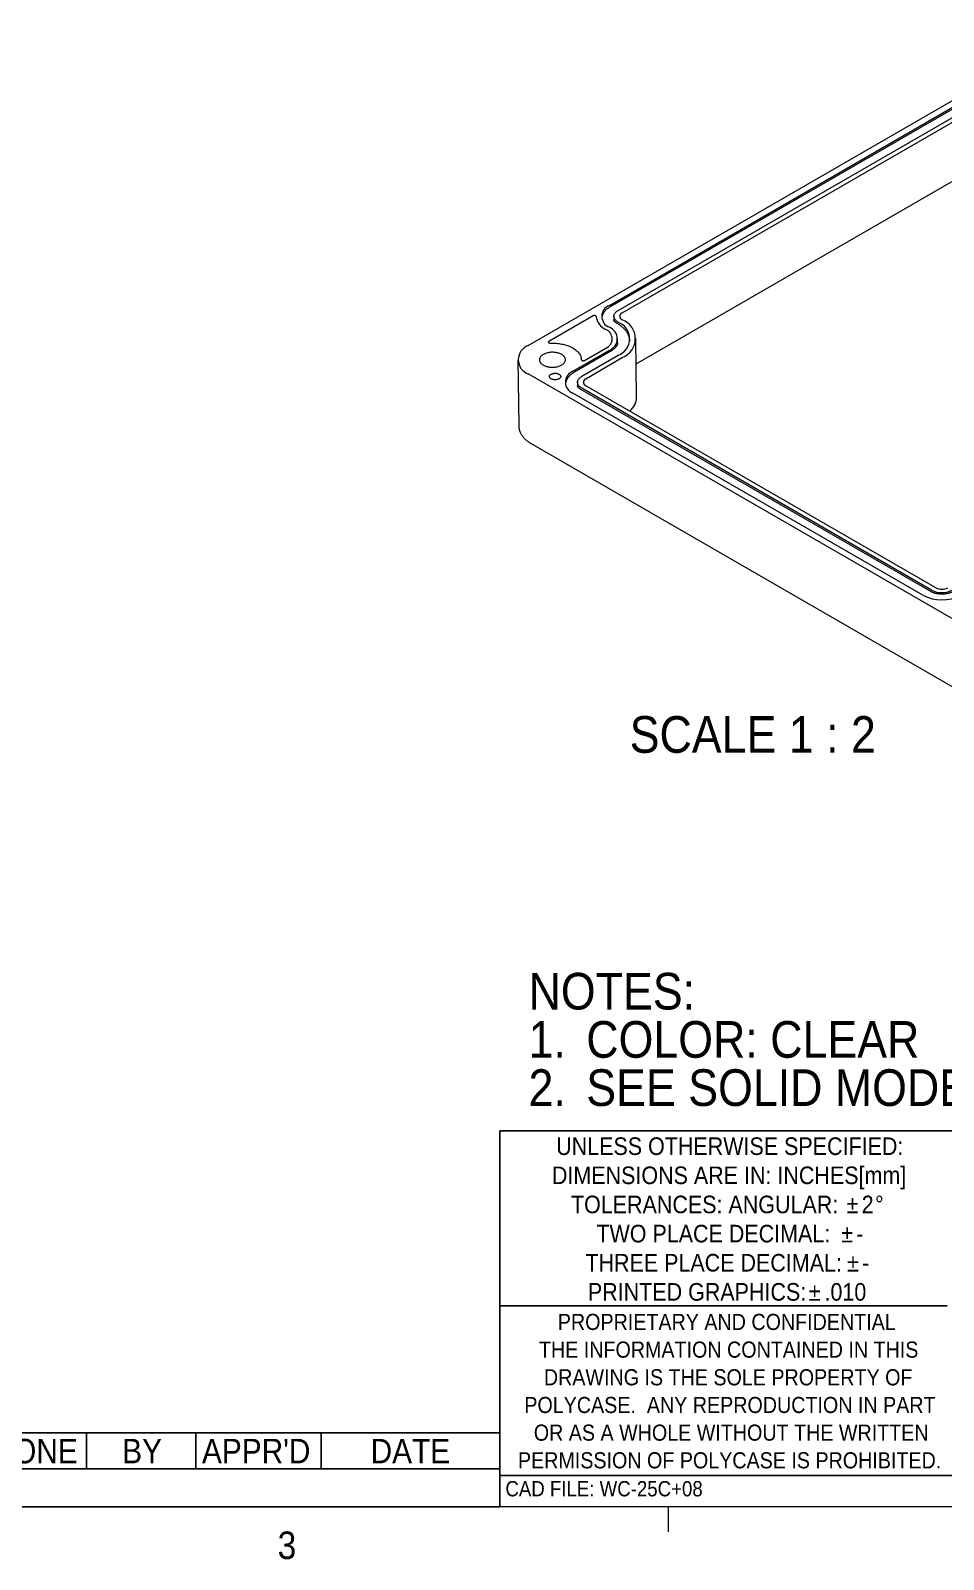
# Model space of a CAD drawing. Header units: inches. Extents: x 0.3 to 21.8, y 0.2 to 16.9.
# Drawn here: x 14.1 to 17.21, y 0.23 to 5.45 of the extents above; entities that cross this region are included whole.
import ezdxf

# ---------------------------------------------------------------- set-up
doc = ezdxf.new("R2010")
doc.units = ezdxf.units.IN
doc.header["$MEASUREMENT"] = 0
doc.linetypes.add('SLD-Solid', pattern=[0])
doc.layers.add('FORMAT', color=7, linetype='SLD-Solid')
doc.layers.add('SLD-0', color=7, linetype='SLD-Solid')
doc.styles.add('SLDTEXTSTYLE1', font='GOTHIC.TTF', dxfattribs={"width": 0.913})

# ---------------------------------------------------------------- blocks, each defined once
blk = doc.blocks.new('SW_NOTE_1')
at = {"layer": 'SLD-0', "color": 0, "char_height": 0.125, "attachment_point": 1, "style": 'SLDTEXTSTYLE1'}
for s, insert in [('NOTES:', (0, 0.1597)), ('1.', (0, -0.0047)), ('COLOR: CLEAR', (0.1969, -0.0047)), ('2.', (0, -0.1691)), ('SEE SOLID MODEL FOR COMPLETE PART DEFINITION.', (0.1969, -0.1691))]:
    blk.add_mtext(s, dxfattribs=dict(at, insert=insert))
blk = doc.blocks.new('SW_NOTE_2')
at = {"layer": 'FORMAT', "color": 0, "char_height": 0.06, "attachment_point": 2, "style": 'SLDTEXTSTYLE1'}
for s, insert in [('UNLESS OTHERWISE SPECIFIED:', (0.5672, 0.0766)), ('DIMENSIONS ARE IN: INCHES[mm]', (0.5648, -0.0227)), ('TOLERANCES: ANGULAR: ', (0.4813, -0.1221)), ('%%p', (0.9859, -0.1221)), ('2', (1.0375, -0.1221)), ('%%d', (1.0774, -0.1221)), ('TWO PLACE DECIMAL: ', (0.511, -0.2215)), ('%%p', (0.9679, -0.2215)), ('-', (1.011, -0.2215)), ('THREE PLACE DECIMAL: ', (0.5121, -0.3208)), ('%%p', (0.9875, -0.3208)), ('-', (1.0306, -0.3208)), ('PRINTED GRAPHICS: ', (0.4556, -0.4202)), ('%%p', (0.8567, -0.4202)), ('.010', (0.9616, -0.4202))]:
    blk.add_mtext(s, dxfattribs=dict(at, insert=insert))
blk = doc.blocks.new('SW_NOTE_3')
at = {"layer": 'FORMAT', "color": 0, "char_height": 0.055, "attachment_point": 2, "style": 'SLDTEXTSTYLE1'}
for s, insert in [('PROPRIETARY AND CONFIDENTIAL', (0.5827, 0.0703)), ('THE INFORMATION CONTAINED IN THIS', (0.5892, -0.0241)), ('DRAWING IS THE SOLE PROPERTY OF', (0.5875, -0.1185)), ('POLYCASE.  ANY REPRODUCTION IN PART ', (0.5935, -0.2129)), ('OR AS A WHOLE WITHOUT THE WRITTEN ', (0.5977, -0.3072)), ('PERMISSION OF POLYCASE IS PROHIBITED.', (0.5923, -0.4016))]:
    blk.add_mtext(s, dxfattribs=dict(at, insert=insert))
blk = doc.blocks.new('SW_TABLEANNOTATION_0')
at = {"layer": 'SLD-0', "color": 0}
for p, q in [((0, 0), (0, -0.2534)), ((4.4719, 0), (0, 0)), ((4.4719, -0.2534), (4.4719, 0)), ((0.2775, 0), (0.2775, -0.1237)), ((2.7288, 0), (2.7288, -0.1237)), ((3.0624, 0), (3.0624, -0.1237)), ((3.4352, 0), (3.4352, -0.1237)), ((3.8628, 0), (3.8628, -0.1237)), ((0, -0.1237), (4.4719, -0.1237)), ((0, -0.2534), (4.4719, -0.2534))]:
    blk.add_line(p, q, dxfattribs=at)
at = {"layer": 'SLD-0', "color": 0, "attachment_point": 1, "style": 'SLDTEXTSTYLE1'}
for s, insert, char_height in [('REV.', (0.0209, -0.021), 0.08333), ('DESCRIPTION', (1.1543, -0.021), 0.083333), ('ZONE', (2.7497, -0.021), 0.08333), ('BY', (3.1841, -0.021), 0.08333), ("APPR'D", (3.4561, -0.021), 0.08333), ('DATE', (4.0314, -0.021), 0.08333), ('REVISIONS', (1.9634, -0.1477), 0.08333)]:
    blk.add_mtext(s, dxfattribs=dict(at, insert=insert, char_height=char_height))

msp = doc.modelspace()

# ---------------------------------------------------------------- linework, layer by layer
at = {"color": 7, "linetype": 'SLD-Solid', "lineweight": 15}
for p, q in [((15.79469, 4.37084), (17.65579, 5.44524)), ((16.0721, 4.50828), (17.41772, 5.28509)), ((17.42052, 5.28029), (16.0749, 4.50348)), ((16.10215, 4.49093), (17.44777, 5.26774)), ((16.11607, 4.4829), (17.46169, 5.25971)), ((16.16357, 4.30915), (17.46336, 5.05951)), ((16.01719, 4.47276), (15.86563, 4.38526)), ((16.08774, 4.47085), (16.08774, 4.45723)), ((16.10037, 4.37838), (16.10037, 4.39432)), ((16.16491, 4.19571), (16.16255, 4.39494)), ((15.948, 4.28356), (16.07245, 4.35541)), ((16.07525, 4.35061), (15.9508, 4.27876)), ((15.97805, 4.26622), (16.1025, 4.33806)), ((15.98687, 4.32055), (16.05985, 4.36268)), ((15.99197, 4.25818), (16.11642, 4.33002)), ((15.76013, 4.32221), (15.76278, 4.09866)), ((15.97663, 4.32297), (15.97663, 4.32307)), ((18.71363, 2.58944), (15.79469, 4.27451)), ((15.96365, 4.24614), (15.96365, 4.23249)), ((17.17165, 3.53701), (15.97805, 4.22606)), ((17.18557, 3.54505), (15.99197, 4.2341)), ((17.1416, 3.51966), (15.948, 4.20871)), ((17.16886, 3.53221), (15.97525, 4.22126)), ((15.80267, 4.03876), (18.72161, 2.35369))]:
    msp.add_line(p, q, dxfattribs=at)
at = {"color": 7, "linetype": 'SLD-Solid', "lineweight": 0}
for p, q in [((21.52288, 0.4106), (0.52288, 0.4106)), ((16.27288, 0.4106), (16.27288, 0.3258))]:
    msp.add_line(p, q, dxfattribs=at)
at = {"color": 7, "linetype": 'SLD-Solid', "lineweight": 15, "flags": 128}
for points in [[(16.10224, 4.45072), (16.09984, 4.45221), (16.09763, 4.45378), (16.09561, 4.45545), (16.09381, 4.45719), (16.09223, 4.45901), (16.09088, 4.46088), (16.08976, 4.46281), (16.08889, 4.46477), (16.08826, 4.46677), (16.08787, 4.46879), (16.08774, 4.47082), (16.08786, 4.47285), (16.08824, 4.47486), (16.08886, 4.47686), (16.08972, 4.47883), (16.09083, 4.48076), (16.09218, 4.48263), (16.09375, 4.48445), (16.09554, 4.4862), (16.09755, 4.48786), (16.09975, 4.48945), (16.10215, 4.49093)], [(16.02743, 4.47034), (16.02729, 4.47107), (16.02687, 4.47177), (16.02621, 4.4724), (16.02534, 4.47294), (16.02428, 4.47336), (16.0231, 4.47364), (16.02184, 4.47376), (16.02057, 4.47374), (16.01933, 4.47355), (16.01818, 4.47322), (16.01719, 4.47276)], [(15.86563, 4.38526), (15.8648, 4.38467), (15.86422, 4.38398), (15.86392, 4.38323), (15.8639, 4.38247), (15.86418, 4.38172), (15.86473, 4.38102), (15.86554, 4.38042), (15.86656, 4.37993), (15.86774, 4.37958), (15.86902, 4.37939), (15.87035, 4.37936)], [(15.87035, 4.37936), (15.8754, 4.37952), (15.88046, 4.37952), (15.88552, 4.37938), (15.89055, 4.37909), (15.89556, 4.37864), (15.90051, 4.37805), (15.90541, 4.37731), (15.91024, 4.37643), (15.91498, 4.37541), (15.91962, 4.37425), (15.92416, 4.37295), (15.92857, 4.37152), (15.93285, 4.36996), (15.93698, 4.36827), (15.94096, 4.36647), (15.94478, 4.36455), (15.94842, 4.36251), (15.95187, 4.36038), (15.95513, 4.35814), (15.95818, 4.35581), (15.96102, 4.35339), (15.96365, 4.35089), (15.96604, 4.34832), (15.96821, 4.34568), (15.97014, 4.34298), (15.97182, 4.34022), (15.97326, 4.33742), (15.97445, 4.33458), (15.97538, 4.33171), (15.97605, 4.32881), (15.97647, 4.3259), (15.97663, 4.32298)], [(15.84684, 4.34074), (15.84456, 4.33932), (15.84248, 4.33781), (15.8406, 4.33621), (15.83893, 4.33453), (15.83749, 4.33279), (15.83628, 4.33098), (15.83531, 4.32913), (15.83459, 4.32724), (15.83412, 4.32533), (15.8339, 4.3234), (15.83393, 4.32147), (15.83421, 4.31954), (15.83475, 4.31763), (15.83553, 4.31575), (15.83656, 4.31391), (15.83783, 4.31212), (15.83933, 4.3104), (15.84105, 4.30874), (15.84298, 4.30716), (15.84511, 4.30567), (15.84744, 4.30427), (15.84993, 4.30299), (15.85259, 4.30181), (15.8554, 4.30076), (15.85834, 4.29983), (15.86139, 4.29903), (15.86453, 4.29837), (15.86776, 4.29784), (15.87104, 4.29746), (15.87436, 4.29722), (15.87771, 4.29713), (15.88106, 4.29719), (15.88439, 4.29739), (15.88768, 4.29773), (15.89092, 4.29822), (15.89409, 4.29885), (15.89717, 4.29962), (15.90013, 4.30051), (15.90297, 4.30154), (15.90567, 4.30268), (15.90821, 4.30394), (15.91058, 4.30531), (15.91276, 4.30678), (15.91475, 4.30833), (15.91652, 4.30997), (15.91807, 4.31169), (15.9194, 4.31346), (15.92049, 4.31529), (15.92133, 4.31716), (15.92193, 4.31906), (15.92228, 4.32099), (15.92238, 4.32292), (15.92222, 4.32485), (15.92181, 4.32677), (15.92115, 4.32866), (15.92024, 4.33052), (15.91909, 4.33234), (15.91771, 4.3341), (15.9161, 4.3358), (15.91427, 4.33742), (15.91223, 4.33895), (15.91, 4.34039), (15.90759, 4.34174), (15.90501, 4.34297), (15.90228, 4.34408), (15.8994, 4.34508), (15.89641, 4.34594), (15.89331, 4.34667), (15.89012, 4.34727), (15.88686, 4.34772), (15.88356, 4.34803), (15.88022, 4.34819), (15.87687, 4.34821), (15.87353, 4.34808), (15.87022, 4.34781), (15.86695, 4.34739), (15.86374, 4.34683), (15.86062, 4.34614), (15.85759, 4.3453), (15.85469, 4.34434), (15.85192, 4.34326), (15.84929, 4.34205), (15.84684, 4.34074)], [(15.90058, 4.25767), (15.89894, 4.25683), (15.89714, 4.25609), (15.89521, 4.25549), (15.89318, 4.25501), (15.89106, 4.25467), (15.88889, 4.25447), (15.88669, 4.25442), (15.8845, 4.25451), (15.88234, 4.25474), (15.88024, 4.25512), (15.87823, 4.25563), (15.87633, 4.25627), (15.87457, 4.25703), (15.87297, 4.2579), (15.87156, 4.25887), (15.87034, 4.25993), (15.86934, 4.26106), (15.86858, 4.26225), (15.86805, 4.26348), (15.86777, 4.26474), (15.86773, 4.266), (15.86795, 4.26727), (15.86842, 4.26851), (15.86913, 4.26971), (15.87007, 4.27085), (15.87123, 4.27193), (15.8726, 4.27292), (15.87415, 4.27382), (15.87588, 4.27461), (15.87774, 4.27528), (15.87973, 4.27582), (15.88181, 4.27623), (15.88396, 4.2765), (15.88614, 4.27663), (15.88834, 4.27661), (15.89052, 4.27645), (15.89265, 4.27614), (15.89471, 4.2757), (15.89667, 4.27513), (15.8985, 4.27442), (15.90018, 4.27361), (15.90169, 4.27268), (15.90301, 4.27167), (15.90412, 4.27057), (15.905, 4.26941), (15.90565, 4.2682), (15.90606, 4.26695), (15.90621, 4.26569), (15.90612, 4.26442), (15.90578, 4.26317), (15.90519, 4.26194), (15.90436, 4.26077), (15.90331, 4.25965), (15.90204, 4.25862), (15.90058, 4.25767)], [(15.97663, 4.32298), (15.97677, 4.32224), (15.97718, 4.32154), (15.97784, 4.32091), (15.97871, 4.32037), (15.97977, 4.31995), (15.98095, 4.31967), (15.98221, 4.31954), (15.98349, 4.31957), (15.98473, 4.31975), (15.98587, 4.32008), (15.98687, 4.32055)], [(15.97805, 4.22606), (15.97566, 4.22754), (15.97346, 4.22912), (15.97145, 4.23079), (15.96966, 4.23253), (15.96809, 4.23434), (15.96675, 4.23622), (15.96564, 4.23814), (15.96477, 4.2401), (15.96415, 4.2421), (15.96377, 4.24411), (15.96365, 4.24614), (15.96377, 4.24816), (15.96415, 4.25018), (15.96477, 4.25217), (15.96564, 4.25414), (15.96675, 4.25606), (15.96809, 4.25793), (15.96966, 4.25975), (15.97145, 4.26149), (15.97346, 4.26315), (15.97566, 4.26473), (15.97805, 4.26622)]]:
    msp.add_lwpolyline(points, dxfattribs=at)
at = {"color": 7, "linetype": 'SLD-Solid', "lineweight": 15}
for centre, radius, start, end in [((16.08655, 4.47084), 0.04013, 111.10269, 249.16268), ((16.08257, 4.4766), 0.05549, 186.48025, 245.67059), ((16.05743, 4.39433), 0.04172, 291.10269, 69.16268), ((16.08097, 4.39434), 0.06026, 290.93683, 69.32855), ((16.12071, 4.47085), 0.01291, 111.08153, 249.18384), ((16.09181, 4.39435), 0.06887, 290.93709, 69.32828), ((16.04771, 4.39433), 0.0339, 290.99468, 69.2707), ((15.81321, 4.32268), 0.05161, 111.03075, 248.96925), ((15.96242, 4.24614), 0.04011, 111.06467, 248.93533), ((15.99661, 4.24614), 0.0129, 111.04525, 248.95475), ((16.09853, 4.19768), 0.06641, 310.8989, 358.30202), ((17.20646, 3.6446), 0.14077, 242.56441, 297.17027), ((17.20645, 3.60408), 0.07556, 242.58082, 297.15386), ((17.20644, 3.58525), 0.0453, 242.56786, 297.16682)]:
    msp.add_arc(centre, radius, start, end, dxfattribs=at)
for points, knots in [([(16.0749, 4.50347), (16.07403, 4.50296), (16.07215, 4.50186), (16.06942, 4.50005), (16.0667, 4.49809), (16.06413, 4.49604), (16.0617, 4.4939), (16.05943, 4.49168), (16.05733, 4.48938), (16.05539, 4.48701), (16.05362, 4.48458), (16.05204, 4.48209), (16.05065, 4.47956), (16.04946, 4.47703), (16.04846, 4.47452), (16.04765, 4.47208), (16.04701, 4.46976), (16.04652, 4.46757), (16.0462, 4.46585), (16.04606, 4.46484), (16.04602, 4.46454)], [0, 0, 0, 0, 0.0565996, 0.1215024, 0.186449, 0.2513899, 0.3162659, 0.3809998, 0.4454727, 0.5095312, 0.5729477, 0.6353785, 0.6963039, 0.7549693, 0.8103912, 0.8615351, 0.9076717, 0.94867, 0.9849827, 1, 1, 1, 1]), ([(16.09946, 4.44593), (16.09908, 4.44614), (16.09805, 4.44673), (16.09651, 4.44774), (16.09485, 4.44894), (16.09335, 4.45016), (16.09202, 4.45137), (16.09086, 4.45257), (16.08988, 4.45373), (16.08908, 4.45482), (16.08845, 4.45582), (16.08798, 4.45668), (16.08767, 4.45737), (16.08749, 4.45786), (16.0874, 4.45815), (16.0874, 4.45817), (16.0874, 4.45818)], [0, 0, 0, 0, 0.0482864, 0.1323223, 0.2159225, 0.2989298, 0.3811565, 0.4623633, 0.5422266, 0.6202924, 0.6959197, 0.7682536, 0.8363147, 0.8992958, 0.9569616, 1, 1, 1, 1]), ([(16.14227, 4.38753), (16.14222, 4.38801), (16.14208, 4.38929), (16.14178, 4.39135), (16.14134, 4.39385), (16.14074, 4.3966), (16.13994, 4.39962), (16.13892, 4.40277), (16.1377, 4.40596), (16.13629, 4.40912), (16.13467, 4.41228), (16.13284, 4.4154), (16.13081, 4.41848), (16.1286, 4.42149), (16.1262, 4.42443), (16.12362, 4.4273), (16.12087, 4.43008), (16.11795, 4.43279), (16.11487, 4.43541), (16.11164, 4.43795), (16.10825, 4.4404), (16.1047, 4.44275), (16.10176, 4.44459), (16.09996, 4.44561), (16.09943, 4.44591)], [0, 0, 0, 0, 0.0160985, 0.0430065, 0.0739758, 0.1098313, 0.1512876, 0.1987033, 0.2455314, 0.2947424, 0.3454909, 0.3971831, 0.4494414, 0.5020344, 0.5548212, 0.6077156, 0.6606637, 0.7136268, 0.7665834, 0.8195214, 0.8724329, 0.9253127, 0.9781571, 1, 1, 1, 1]), ([(16.10049, 4.37905), (16.10049, 4.37906), (16.1005, 4.37908), (16.10046, 4.37884), (16.10037, 4.37837), (16.10019, 4.3776), (16.09988, 4.37653), (16.09941, 4.37519), (16.09876, 4.37365), (16.09793, 4.37198), (16.09691, 4.37018), (16.09568, 4.3683), (16.09426, 4.36637), (16.09264, 4.36441), (16.09084, 4.36245), (16.08885, 4.36049), (16.08668, 4.35856), (16.08433, 4.35665), (16.08182, 4.35478), (16.07914, 4.35297), (16.07694, 4.35158), (16.07559, 4.35081), (16.07523, 4.35061)], [0, 0, 0, 0, 0.0131285, 0.0443263, 0.0794221, 0.1194733, 0.1654348, 0.2179043, 0.2697062, 0.3243241, 0.3808508, 0.4386368, 0.4972637, 0.5564709, 0.6160955, 0.6760333, 0.7362152, 0.7965935, 0.8571339, 0.9178103, 0.9786019, 1, 1, 1, 1]), ([(15.95081, 4.27876), (15.94993, 4.27824), (15.94805, 4.27714), (15.94533, 4.27534), (15.94261, 4.27337), (15.94003, 4.27132), (15.93761, 4.26918), (15.93534, 4.26696), (15.93323, 4.26467), (15.93129, 4.2623), (15.92953, 4.25986), (15.92795, 4.25737), (15.92656, 4.25485), (15.92536, 4.25231), (15.92436, 4.2498), (15.92355, 4.24737), (15.92291, 4.24505), (15.92242, 4.24285), (15.9221, 4.24113), (15.92196, 4.24012), (15.92192, 4.23982)], [0, 0, 0, 0, 0.0565926, 0.1214874, 0.1864261, 0.2513589, 0.3162269, 0.3809528, 0.4454179, 0.5094684, 0.5728771, 0.6353002, 0.6962181, 0.7548763, 0.8102914, 0.8614289, 0.9075599, 0.9485531, 0.9848614, 1, 1, 1, 1]), ([(15.97523, 4.22127), (15.97433, 4.22182), (15.9727, 4.2228), (15.97078, 4.2242), (15.96938, 4.22534), (15.96833, 4.22628), (15.96751, 4.22709), (15.9668, 4.22784), (15.96614, 4.22859), (15.96545, 4.22945), (15.96478, 4.23039), (15.96422, 4.23131), (15.96382, 4.23209), (15.96356, 4.23267), (15.96342, 4.23305), (15.96335, 4.23329), (15.96334, 4.23328), (15.96334, 4.23328)], [0, 0, 0, 0, 0.12213017, 0.22026189, 0.29506495, 0.35848502, 0.41633042, 0.4613334, 0.51501211, 0.58054354, 0.65786249, 0.7393763, 0.80977474, 0.86883828, 0.91755518, 0.96170564, 1, 1, 1, 1]), ([(15.7628, 4.09866), (15.76281, 4.0979), (15.76283, 4.09594), (15.76311, 4.09279), (15.76362, 4.08922), (15.76436, 4.08567), (15.76531, 4.08217), (15.76648, 4.07871), (15.76787, 4.07529), (15.76946, 4.07193), (15.77127, 4.06862), (15.77329, 4.06538), (15.77552, 4.0622), (15.77796, 4.0591), (15.78061, 4.05607), (15.78347, 4.05312), (15.78653, 4.05026), (15.78979, 4.04751), (15.79324, 4.04486), (15.79687, 4.04232), (15.80004, 4.0403), (15.80201, 4.03915), (15.80267, 4.03876)], [0, 0, 0, 0, 0.0307141, 0.0795444, 0.1283732, 0.1772962, 0.2264083, 0.2758034, 0.3255728, 0.3758041, 0.4265786, 0.4779687, 0.5300339, 0.5828175, 0.6363415, 0.6906038, 0.745576, 0.8012034, 0.8574078, 0.914094, 0.9711567, 1, 1, 1, 1]), ([(17.20643, 3.52335), (17.20528, 3.52336), (17.20367, 3.52338), (17.20129, 3.52349), (17.19926, 3.52362), (17.19685, 3.52383), (17.19435, 3.52413), (17.19176, 3.5245), (17.18914, 3.52497), (17.18651, 3.52553), (17.1839, 3.52617), (17.18133, 3.5269), (17.17883, 3.52771), (17.17641, 3.5286), (17.17408, 3.52956), (17.17188, 3.53059), (17.17013, 3.53147), (17.16918, 3.53203), (17.16887, 3.53222)], [0, 0, 0, 0, 0.0812169, 0.1142611, 0.1690558, 0.2258998, 0.286799, 0.3502419, 0.4156041, 0.4823811, 0.5502066, 0.6188013, 0.687946, 0.7574633, 0.8272043, 0.8970396, 0.966852, 1, 1, 1, 1]), ([(17.24372, 3.53205), (17.2437, 3.53203), (17.243, 3.53162), (17.24151, 3.53085), (17.23923, 3.52975), (17.23679, 3.52873), (17.23425, 3.52778), (17.23159, 3.52692), (17.22884, 3.52613), (17.22601, 3.52545), (17.22313, 3.52485), (17.22022, 3.52436), (17.21735, 3.52398), (17.21467, 3.5237), (17.21232, 3.52353), (17.21014, 3.52342), (17.20823, 3.52336), (17.20695, 3.52335), (17.20643, 3.52335)], [0, 0, 0, 0, 0.0026925, 0.0764506, 0.150437, 0.2245922, 0.298855, 0.3731554, 0.4474036, 0.5214711, 0.5951497, 0.6680516, 0.7393201, 0.8065206, 0.8630334, 0.9087539, 0.9629805, 1, 1, 1, 1])]:
    msp.add_open_spline(points, degree=3, knots=knots, dxfattribs=at)
at = {"layer": 'SLD-0', "color": 7}
for p, q in [((15.69822, 0.4106), (15.69822, 1.69382)), ((15.69822, 1.69382), (21.52288, 1.69382)), ((17.22426, 1.09665), (15.69822, 1.09665)), ((15.69822, 0.51854), (18.76416, 0.51854))]:
    msp.add_line(p, q, dxfattribs=at)

# ---------------------------------------------------------------- block references
at = {"layer": 'FORMAT', "color": 7}
for name, p in [('SW_NOTE_2', (15.91579, 1.59439)), ('SW_NOTE_3', (15.89005, 0.99892))]:
    msp.add_blockref(name, p, dxfattribs=at)
at = {"layer": 'SLD-0', "color": 7}
msp.add_blockref('SW_NOTE_1', (15.79647, 2.07229), dxfattribs=at)
at = {"layer": 'SLD-0'}
msp.add_blockref('SW_TABLEANNOTATION_0', (11.22635, 0.664), dxfattribs=at)

# ---------------------------------------------------------------- texts
at = {"color": 7, "linetype": 'Continuous', "lineweight": 0, "insert": (14.94054, 0.3269), "char_height": 0.09375, "attachment_point": 1, "style": 'SLDTEXTSTYLE1'}
msp.add_mtext('3', dxfattribs=at)
at = {"layer": 'FORMAT', "color": 7, "insert": (15.7175, 0.49897), "char_height": 0.0520833, "attachment_point": 1, "style": 'SLDTEXTSTYLE1'}
msp.add_mtext('CAD FILE: WC-25C+08', dxfattribs=at)
at = {"layer": 'SLD-0', "insert": (16.51897, 3.10748), "char_height": 0.125, "attachment_point": 2, "style": 'SLDTEXTSTYLE1'}
msp.add_mtext('  SCALE 1 : 2', dxfattribs=at)

doc.saveas('drawing.dxf')
